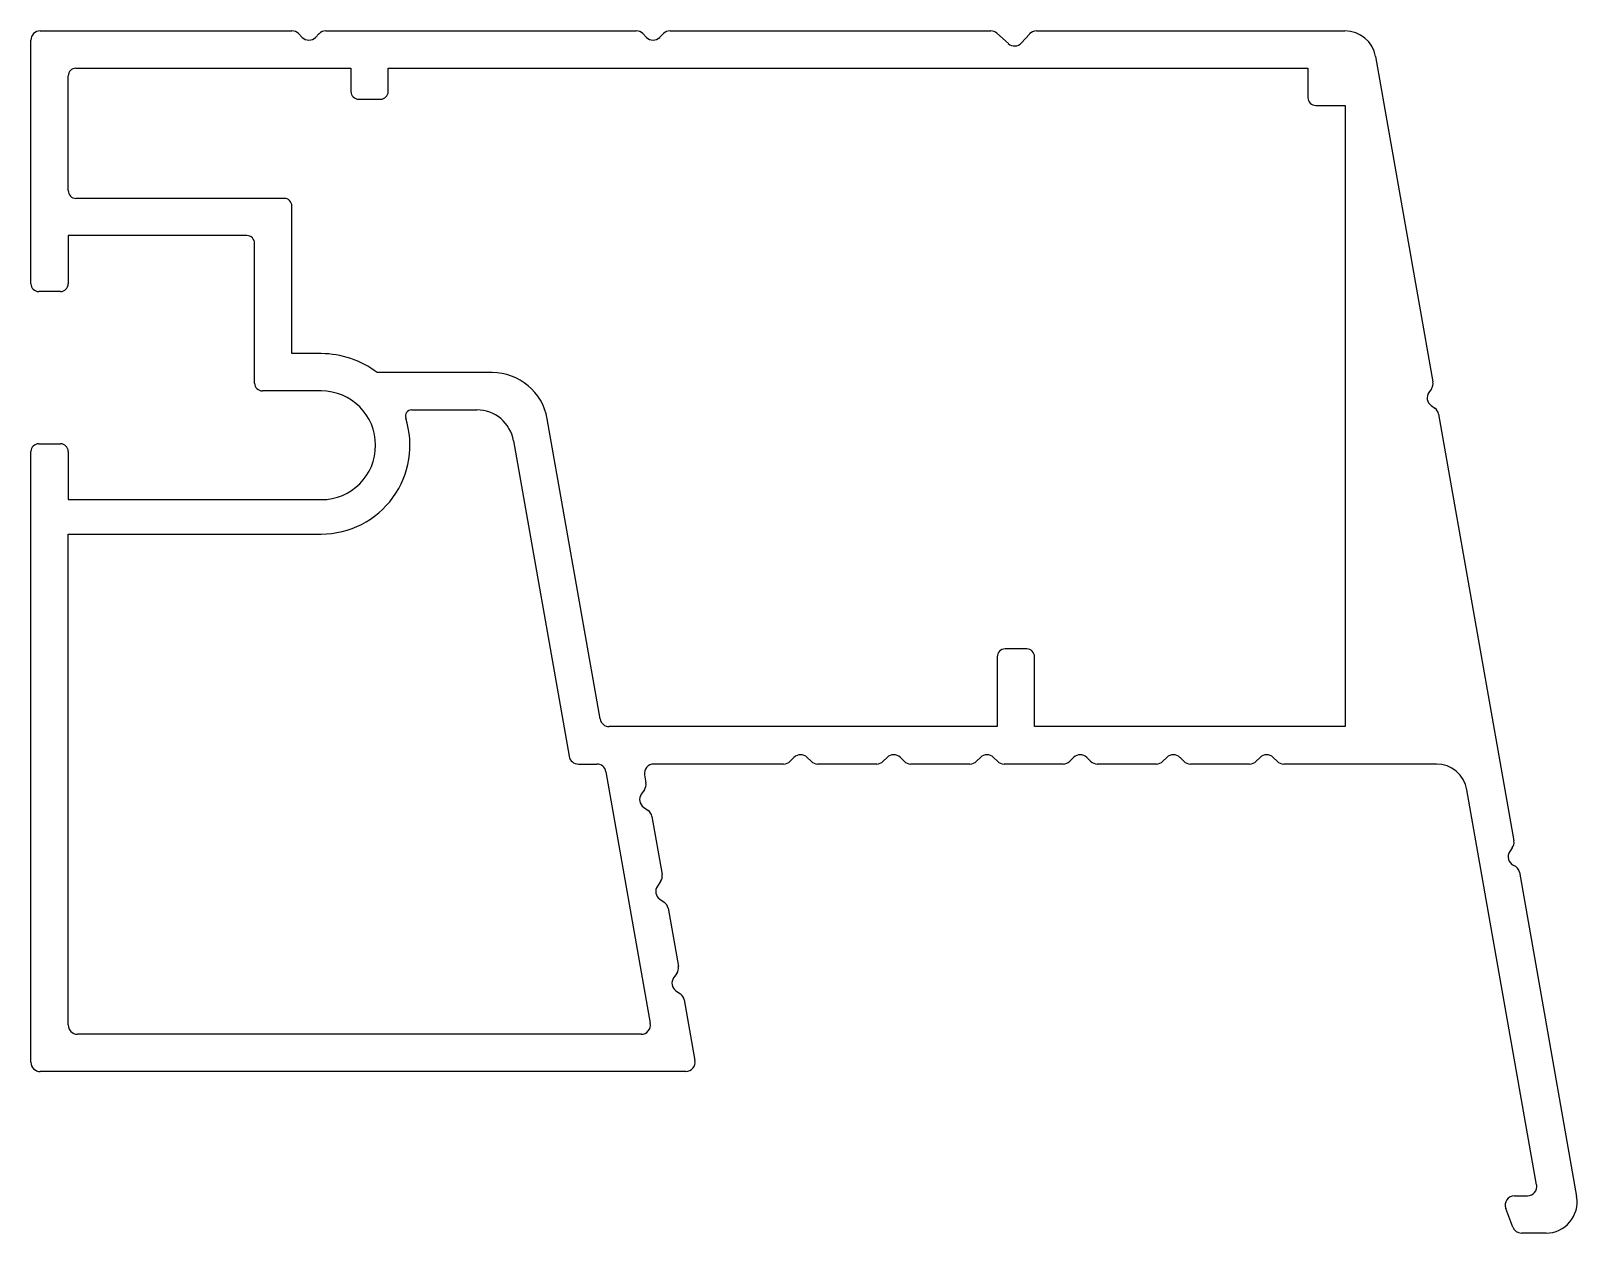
# Model space of a CAD drawing. Extents: x 520.9 to 570.7, y 815.4 to 854.1.
import ezdxf

# ---------------------------------------------------------------- set-up
doc = ezdxf.new("R2010")
doc.units = 0
doc.layers.get('0').update_dxf_attribs({"linetype": 'CONTINUOUS'})

msp = doc.modelspace()

# ---------------------------------------------------------------- linework, layer by layer
for p, q in [((521.216, 854.069), (529.314, 854.069)), ((529.525, 853.982), (529.649, 853.859)), ((530.073, 853.861), (530.19, 853.98)), ((530.403, 854.069), (540.395, 854.069)), ((540.608, 853.98), (540.727, 853.861)), ((541.151, 853.86), (541.273, 853.981)), ((541.485, 854.069), (551.804, 854.069)), ((552.004, 853.992), (552.373, 853.66)), ((552.796, 853.683), (553.053, 853.969)), ((553.277, 854.069), (563.206, 854.069)), ((520.916, 845.929), (520.916, 853.769)), ((564.191, 853.242), (566.038, 842.767)), ((522.116, 848.929), (522.116, 852.619)), ((522.366, 852.869), (531.216, 852.869)), ((531.216, 852.869), (531.216, 852.119)), ((532.416, 852.869), (562.016, 852.869)), ((532.416, 852.119), (532.416, 852.869)), ((562.016, 852.869), (562.016, 851.919)), ((531.466, 851.869), (532.166, 851.869)), ((562.266, 851.669), (563.216, 851.669)), ((563.216, 851.669), (563.216, 831.672)), ((529.066, 848.679), (522.366, 848.679)), ((529.316, 843.679), (529.316, 848.429)), ((527.866, 847.479), (522.116, 847.479)), ((522.116, 847.479), (522.116, 845.929)), ((528.116, 842.729), (528.116, 847.229)), ((521.866, 845.679), (521.166, 845.679)), ((530.259, 843.679), (529.316, 843.679)), ((535.759, 843.069), (532.056, 843.069)), ((530.259, 842.479), (528.366, 842.479)), ((565.988, 842.543), (565.907, 842.427)), ((565.98, 842.009), (566.096, 841.928)), ((533.168, 841.869), (535.265, 841.869)), ((539.235, 831.92), (537.532, 841.581)), ((566.22, 841.735), (568.642, 827.995)), ((520.916, 820.869), (520.916, 840.529)), ((521.166, 840.779), (521.866, 840.779)), ((522.116, 840.529), (522.116, 838.979)), ((536.447, 840.877), (538.238, 830.717)), ((522.116, 838.979), (530.259, 838.979)), ((522.116, 822.069), (522.116, 837.872)), ((522.116, 837.872), (530.259, 837.872)), ((552.966, 834.172), (552.266, 834.172)), ((552.016, 833.922), (552.016, 831.672)), ((553.216, 831.672), (553.216, 833.922)), ((552.016, 831.672), (539.531, 831.672)), ((563.216, 831.672), (553.216, 831.672)), ((545.473, 830.681), (545.349, 830.556)), ((546.022, 830.556), (545.898, 830.681)), ((548.473, 830.681), (548.349, 830.556)), ((549.022, 830.556), (548.898, 830.681)), ((551.473, 830.681), (551.349, 830.556)), ((552.022, 830.556), (551.898, 830.681)), ((554.473, 830.681), (554.349, 830.556)), ((555.022, 830.556), (554.898, 830.681)), ((557.473, 830.681), (557.349, 830.556)), ((558.022, 830.556), (557.898, 830.681)), ((560.473, 830.681), (560.349, 830.556)), ((561.022, 830.556), (560.898, 830.681)), ((538.534, 830.469), (539.125, 830.469)), ((539.421, 830.221), (540.849, 822.121)), ((540.665, 830.116), (540.71, 829.863)), ((545.137, 830.468), (540.961, 830.468)), ((548.137, 830.468), (546.234, 830.468)), ((551.137, 830.468), (549.234, 830.468)), ((554.137, 830.468), (552.234, 830.468)), ((557.137, 830.468), (555.234, 830.468)), ((560.137, 830.468), (558.234, 830.468)), ((566.148, 830.468), (561.234, 830.468)), ((540.66, 829.639), (540.559, 829.495)), ((569.376, 816.92), (567.133, 829.642)), ((540.633, 829.077), (540.777, 828.976)), ((540.9, 828.782), (541.231, 826.908)), ((568.593, 827.771), (568.511, 827.655)), ((541.181, 826.684), (541.08, 826.54)), ((568.821, 826.982), (570.662, 816.542)), ((541.154, 826.122), (541.298, 826.022)), ((541.421, 825.828), (541.752, 823.954)), ((541.702, 823.73), (541.601, 823.586)), ((541.675, 823.168), (541.819, 823.067)), ((541.942, 822.874), (542.287, 820.921)), ((540.554, 821.769), (522.416, 821.769)), ((541.991, 820.569), (521.216, 820.569)), ((568.606, 815.563), (568.38, 816.163)), ((568.661, 816.568), (569.081, 816.568)), ((569.677, 815.368), (568.886, 815.368))]:
    msp.add_line(p, q)
for centre, radius, start, end in [((521.216, 853.769), 0.3, 90, 180), ((529.314, 853.769), 0.3, 45.3161, 90), ((530.403, 853.769), 0.3, 90, 135.3161), ((540.395, 853.769), 0.3, 44.892, 90), ((541.485, 853.769), 0.3, 90, 134.892), ((551.804, 853.769), 0.3, 48.0562, 90), ((553.277, 853.769), 0.3, 90, 138.0562), ((563.206, 853.069), 1, 10, 90), ((529.86, 854.072), 0.3, 225.3161, 315.3161), ((540.94, 854.072), 0.3, 224.892, 314.892), ((552.573, 853.884), 0.3, 228.0562, 318.0562), ((522.366, 852.619), 0.25, 90, 180), ((531.466, 852.119), 0.25, 180, 270), ((532.166, 852.119), 0.25, 270, 0), ((562.266, 851.919), 0.25, 180, 270.0005), ((522.366, 848.929), 0.25, 180, 270), ((529.066, 848.429), 0.25, 0, 90), ((527.866, 847.229), 0.25, 0, 90), ((521.166, 845.929), 0.25, 180, 270), ((521.866, 845.929), 0.25, 270, 0), ((530.259, 840.729), 2.95, 52.4875, 90), ((535.759, 841.269), 1.8, 10, 90), ((528.366, 842.729), 0.25, 180, 270), ((530.259, 840.729), 1.75, 270, 90), ((565.742, 842.715), 0.3, 325, 10), ((566.152, 842.255), 0.3, 145, 235), ((530.259, 840.729), 2.856, 270, 17.9126), ((533.168, 841.669), 0.2, 90, 197.9126), ((535.265, 840.669), 1.2, 10, 90), ((565.924, 841.682), 0.3, 10, 55), ((521.166, 840.529), 0.25, 90, 180), ((521.866, 840.529), 0.25, 0, 90), ((552.266, 833.922), 0.25, 90, 180), ((552.966, 833.922), 0.25, 0, 90), ((539.531, 831.972), 0.3, 190, 270), ((538.534, 830.769), 0.3, 190, 270), ((545.137, 830.768), 0.3, 270, 315), ((545.685, 830.468), 0.3, 45, 135), ((546.234, 830.768), 0.3, 225, 270), ((548.137, 830.768), 0.3, 270, 315), ((548.685, 830.468), 0.3, 45, 135), ((549.234, 830.768), 0.3, 225, 270), ((551.137, 830.768), 0.3, 270, 315), ((551.685, 830.468), 0.3, 45, 135), ((552.234, 830.768), 0.3, 225, 270), ((554.137, 830.768), 0.3, 270, 315), ((554.685, 830.468), 0.3, 45, 135), ((555.234, 830.768), 0.3, 225, 270), ((557.137, 830.768), 0.3, 270, 315), ((557.685, 830.468), 0.3, 45, 135), ((558.234, 830.768), 0.3, 225, 270), ((560.137, 830.768), 0.3, 270, 315), ((560.685, 830.468), 0.3, 45, 135), ((561.234, 830.768), 0.3, 225, 270), ((539.125, 830.169), 0.3, 10, 90), ((540.961, 830.168), 0.3, 90, 190), ((566.148, 829.468), 1, 10, 90), ((540.414, 829.811), 0.3, 325, 10), ((540.805, 829.323), 0.3, 145, 235), ((540.605, 828.73), 0.3, 10, 55), ((568.757, 827.483), 0.3, 145, 247.2864), ((568.347, 827.943), 0.3, 325, 10), ((568.526, 826.93), 0.3, 10, 67.2864), ((541.326, 826.368), 0.3, 145, 235), ((540.935, 826.856), 0.3, 325, 10), ((541.126, 825.776), 0.3, 10, 55), ((541.847, 823.414), 0.3, 145, 235), ((541.456, 823.902), 0.3, 325, 10), ((541.647, 822.821), 0.3, 10, 55), ((522.416, 822.069), 0.3, 180, 270), ((540.554, 822.069), 0.3, 270, 10), ((521.216, 820.869), 0.3, 180, 270), ((541.991, 820.869), 0.3, 270, 10), ((569.081, 816.868), 0.3, 270, 10), ((568.661, 816.268), 0.3, 90, 200.6227), ((569.677, 816.368), 1, 270, 10), ((568.886, 815.668), 0.3, 200.6227, 270)]:
    msp.add_arc(centre, radius, start, end)

doc.saveas('drawing.dxf')
